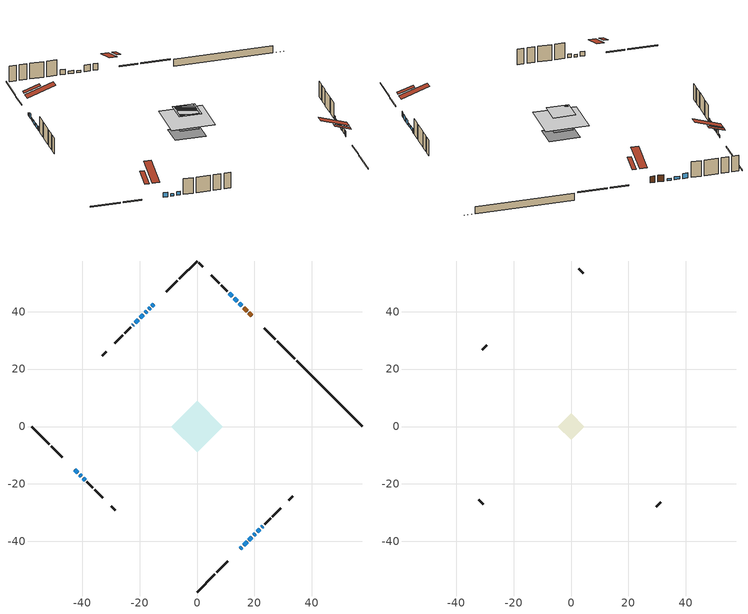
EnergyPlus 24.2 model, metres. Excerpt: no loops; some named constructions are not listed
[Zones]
conditioned space
 floor outside (Floor1 construction): -3.93,0 0,3.93 3.93,0 0,-3.93 z1.23
 floor adiabatic (AdiabaticFloorConstruction): -8.93,0 0,8.93 8.93,0 0,-8.93 z3.67
 floor foundation (Slab1 construction): -5.71,0.76 -0.76,5.71 5.71,-0.76 0.76,-5.71 z-1
 wall outside (RimJoist1 construction): 0,-57.63 6.19,-51.44 / -57.63,0 -51.44,-6.19 / 0,57.63 -6.19,51.44 / 34.12,23.5 27.94,29.69 z1.23:1.53
 wall outside (RimJoist2 construction): 6.84,-50.78 10.66,-46.96 / -50.78,-6.84 -46.96,-10.66 / -6.84,50.78 -10.66,46.96 / 27.28,30.35 23.46,34.17 z1.23:1.53
 wall outside (AdiabaticWallConstruction 1): 19.01,38.62 18.1,39.53 / 17.44,40.19 16.2,41.43 z1.23:3.26
 wall outside (AdiabaticWallConstruction): 15.54,42.08 14.68,42.95 z1.23:1.84; -15.11,42.51 -15.71,41.92 / -40.9,-16.72 -40.29,-17.33 z1.23:1.92; -16.36,41.26 -16.88,40.74 / 15.11,-42.51 15.63,-41.99 / 12.25,45.37 11.21,46.42 z1.23:2.81; -17.54,40.09 -18.03,39.6 / 14.02,43.6 12.91,44.72 / -18.68,38.94 -19.8,37.83 / 19.71,-37.92 20.26,-37.36 z1.23:2.09; 16.29,-41.34 17.44,-40.19 z1.23:2.65; 18.1,-39.53 19.05,-38.58 / -42.51,-15.11 -41.56,-16.07 z1.23:2.58; -39.64,-17.99 -38.99,-18.64 z1.23:2.37; -20.45,37.18 -21.46,36.17 / 20.92,-36.71 21.92,-35.7 z1.23:2.25; -22.11,35.51 -22.39,35.24 / 22.58,-35.05 22.86,-34.77 z1.23:2.45
 wall outside (Wall1 construction): 23.51,-34.11 25.59,-32.03 / -38.33,-19.29 -36.25,-21.37 / -23.05,34.58 -25.13,32.5 / 10.55,47.07 8.47,49.15 z1.23:6.11
 wall outside (Wall2 construction): 26.25,-31.37 29.09,-28.54 / -35.59,-22.03 -32.76,-24.87 / -25.78,31.84 -28.62,29.01 / 7.81,49.81 4.98,52.65 z1.23:6.11
 wall outside (Wall5 construction): 31.98,-25.65 33.41,-24.22 / -29.87,-27.76 -28.44,-29.19 / -31.51,26.11 -32.94,24.68 / 2.09,55.54 0.66,56.97 z1.23:6.11
 wall foundation (FoundationWall1 construction): 34.78,22.85,-1 34.78,22.85,1.23 55.34,2.28,1.23 55.34,2.28,-0.93 57.63,0,-0.93 57.63,0,-1
 window (WindowConstruction): 15.54,42.09 14.68,42.95 z1.23:1.84
 window (WindowConstruction 4): -15.11,42.51 -15.71,41.92 z1.23:1.92
 window (WindowConstruction 5): -16.36,41.26 -16.88,40.74 z1.23:2.81
 window (WindowConstruction 6): -17.54,40.09 -18.03,39.6 z1.23:2.09
 window (WindowConstruction 7): 15.11,-42.51 15.63,-41.99 z1.23:2.81
 window (WindowConstruction 8): 16.29,-41.34 17.44,-40.19 z1.23:2.65
 window (WindowConstruction 9): 18.1,-39.53 19.05,-38.58 z1.23:2.58
 window (WindowConstruction 10): -42.51,-15.11 -41.56,-16.07 z1.23:2.58
 window (WindowConstruction 11): -40.9,-16.72 -40.29,-17.33 z1.23:1.92
 window (WindowConstruction 12): -39.64,-17.99 -38.99,-18.64 z1.23:2.37
 window (WindowConstruction 15): 14.02,43.6 12.91,44.72 z1.23:2.09
 window (WindowConstruction 16): -18.68,38.94 -19.79,37.83 z1.23:2.09
 window (WindowConstruction 17): 19.71,-37.92 20.26,-37.36 z1.23:2.09
 window (WindowConstruction 1): -20.45,37.17 -21.46,36.17 z1.23:2.25
 window (WindowConstruction 2): 20.92,-36.71 21.92,-35.7 z1.23:2.25
 window (WindowConstruction 13): -22.11,35.51 -22.39,35.24 z1.23:2.45
 window (WindowConstruction 14): 22.58,-35.05 22.86,-34.77 z1.23:2.45
 window (WindowConstruction 3): 12.25,45.37 11.21,46.42 z1.23:2.81
 door (Door): 19.01,38.62 18.1,39.53 z1.23:3.26
 door (Door 1): 17.44,40.19 16.2,41.43 z1.23:3.26
 ceiling adiabatic (AdiabaticFloorConstruction): 0,-8.93 8.93,0 0,8.93 -8.93,0 z3.67
 roof outside (Roof1 construction): 12.23,-45.39,6.11 8.77,-41.93,7.74 7.86,-42.84,7.74 11.32,-46.3,6.11; -45.39,-12.23,6.11 -41.93,-8.77,7.74 -42.84,-7.86,7.74 -46.3,-11.32,6.11; -12.23,45.39,6.11 -8.77,41.93,7.74 -7.86,42.84,7.74 -11.32,46.3,6.11; 21.89,35.74,6.11 18.42,32.27,7.74 19.34,31.36,7.74 22.8,34.83,6.11
attic - vented
 floor to conditioned space (Floor2 construction Reversed): -4.66,0 0,4.66 4.66,0 0,-4.66 z6.11
 floor to conditioned space (Floor3 construction Reversed): -3.93,0 0,3.93 3.93,0 0,-3.93 z6.11
 wall outside (Wall3 construction): 29.74,-27.88 31.32,-26.3 / -32.1,-25.52 -30.52,-27.1 / -29.28,28.35 -30.86,26.77 / 4.32,53.3 2.74,54.88 z1.23:6.11
 roof outside (Roof2 construction): 14.46,-43.17,6.11 8.52,-37.23,8.9 6.96,-38.8,8.9 12.89,-44.73,6.11; -43.17,-14.46,6.11 -37.23,-8.52,8.9 -38.8,-6.96,8.9 -44.73,-12.89,6.11; -14.46,43.17,6.11 -8.52,37.23,8.9 -6.96,38.8,8.9 -12.89,44.73,6.11; 19.67,37.96,6.11 13.73,32.02,8.9 15.3,30.46,8.9 21.23,36.4,6.11
[Material] Roughness=Rough; Thermal Absorptance=0.9
Name | Thickness {m} | Conductivity {W/m-K} | Density {kg/m3} | Specific Heat {J/kg-K} | Solar Absorptance | Visible Absorptance
ceiling loosefill ins | 0.0846667 | 0.0480833 | 16.02 | 1046.75 | 0.7 | 0.7
ceiling stud and cavity | 0.1397 | 0.387005 | 65.682 | 1177.47 | 0.7 | 0.7
ceiling stud and cavity 1 | 0.1397 | 0.0924676 | 65.682 | 1177.47 | 0.7 | 0.7
gypsum board | 0.0127 | 0.160291 | 801 | 837.4 | 0.6 | 0.6
[Construction]
Floor2 construction: ceiling loosefill ins, ceiling stud and cavity, gypsum board
Floor3 construction: ceiling loosefill ins, ceiling stud and cavity 1, gypsum board
[EnergyManagementSystem:Program]
component_loads_program: Set loads_htg_walls = 0; Set loads_htg_rim_joists = 0; Set loads_htg_foundation_walls = 0; Set loads_htg_floors = 0; Set loads_htg_slabs = 0; Set loads_htg_ceilings = 0; Set loads_htg_roofs = 0; Set loads_htg_windows_conduction = 0; Set loads_htg_windows_solar = 0; Set loads_htg_doors = 0; Set loads_htg_skylights_conduction = 0; Set loads_htg_skylights_solar = 0; Set loads_htg_internal_mass = 0; Set loads_htg_intgains = 0; Set loads_htg_lighting = 0; Set loads_htg_infil = 0; Set loads_htg_mechvent = 0; Set loads_htg_natvent = 0; Set loads_htg_whf = 0; Set loads_htg_ducts = 0; Set loads_clg_walls = 0; Set loads_clg_rim_joists = 0; Set loads_clg_foundation_walls = 0; Set loads_clg_floors = 0; Set loads_clg_slabs = 0; Set loads_clg_ceilings = 0; Set loads_clg_roofs = 0; Set loads_clg_windows_conduction = 0; Set loads_clg_windows_solar = 0; Set loads_clg_doors = 0; Set loads_clg_skylights_conduction = 0; Set loads_clg_skylights_solar = 0; Set loads_clg_internal_mass = 0; Set loads_clg_intgains = 0; Set loads_clg_lighting = 0; Set loads_clg_infil = 0; Set loads_clg_mechvent = 0; Set loads_clg_natvent = 0; Set loads_clg_whf = 0; Set loads_clg_ducts = 0; Set hr_walls = 0; Set hr_walls = hr_walls + s_conv_19 + s_ig_19 + s_sol_19 + s_lgt_19 + s_surf_19; Set hr_walls = hr_walls + s_conv_20 + s_ig_20 + s_sol_20 + s_lgt_20 + s_surf_20; Set hr_walls = hr_walls + s_conv_21 + s_ig_21 + s_sol_21 + s_lgt_21 + s_surf_21; Set hr_walls = hr_walls + s_conv_22 + s_ig_22 + s_sol_22 + s_lgt_22 + s_surf_22; Set hr_walls = hr_walls + s_conv_23 + s_ig_23 + s_sol_23 + s_lgt_23 + s_surf_23; Set hr_walls = hr_walls + s_conv_24 + s_ig_24 + s_sol_24 + s_lgt_24 + s_surf_24; Set hr_walls = hr_walls + s_conv_25 + s_ig_25 + s_sol_25 + s_lgt_25 + s_surf_25; Set hr_walls = hr_walls + s_conv_26 + s_ig_26 + s_sol_26 + s_lgt_26 + s_surf_26; Set hr_walls = hr_walls + s_conv_27 + s_ig_27 + s_sol_27 + s_lgt_27 + s_surf_27; Set hr_walls = hr_walls + s_conv_28 + s_ig_28 + s_sol_28 + s_lgt_28 + s_surf_28; Set hr_walls = hr_walls + s_conv_29 + s_ig_29 + s_sol_29 + s_lgt_29 + s_surf_29; Set hr_walls = hr_walls + s_conv_30 + s_ig_30 + s_sol_30 + s_lgt_30 + s_surf_30; Set hr_rim_joists = 0; Set hr_rim_joists = hr_rim_joists + s_conv_6 + s_ig_6 + s_sol_6 + s_lgt_6 + s_surf_6; Set hr_rim_joists = hr_rim_joists + s_conv_7 + s_ig_7 + s_sol_7 + s_lgt_7 + s_surf_7; Set hr_rim_joists = hr_rim_joists + s_conv_8 + s_ig_8 + s_sol_8 + s_lgt_8 + s_surf_8; Set hr_rim_joists = hr_rim_joists + s_conv_9 + s_ig_9 + s_sol_9 + s_lgt_9 + s_surf_9; Set hr_rim_joists = hr_rim_joists + s_conv_10 + s_ig_10 + s_sol_10 + s_lgt_10 + s_surf_10; Set hr_rim_joists = hr_rim_joists + s_conv_11 + s_ig_11 + s_sol_11 + s_lgt_11 + s_surf_11; Set hr_rim_joists = hr_rim_joists + s_conv_12 + s_ig_12 + s_sol_12 + s_lgt_12 + s_surf_12; Set hr_rim_joists = hr_rim_joists + s_conv_13 + s_ig_13 + s_sol_13 + s_lgt_13 + s_surf_13; Set hr_foundation_walls = 0; Set hr_foundation_walls = hr_foundation_walls + s_conv_3 + s_ig_3 + s_sol_3 + s_lgt_3 + s_surf_3; Set hr_floors = 0; Set hr_floors = hr_floors + s_conv + s_ig + s_sol + s_lgt + s_surf; Set hr_slabs = 0; Set hr_slabs = hr_slabs + s_conv_18 + s_ig_18 + s_sol_18 + s_lgt_18 + s_surf_18; Set hr_ceilings = 0; Set hr_ceilings = hr_ceilings + s_conv_1 + s_ig_1 + s_sol_1 + s_lgt_1 + s_surf_1; Set hr_ceilings = hr_ceilings + s_conv_2 + s_ig_2 + s_sol_2 + s_lgt_2 + s_surf_2; Set hr_roofs = 0; Set hr_roofs = hr_roofs + s_conv_14 + s_ig_14 + s_sol_14 + s_lgt_14 + s_surf_14; Set hr_roofs = hr_roofs + s_conv_15 + s_ig_15 + s_sol_15 + s_lgt_15 + s_surf_15; Set hr_roofs = hr_roofs + s_conv_16 + s_ig_16 + s_sol_16 + s_lgt_16 + s_surf_16; Set hr_roofs = hr_roofs + s_conv_17 + s_ig_17 + s_sol_17 + s_lgt_17 + s_surf_17; Set hr_windows_conduction = 0; Set hr_windows_conduction = hr_windows_conduction + ss_conv_2; Set hr_windows_conduction = hr_windows_conduction + ss_ig_2; Set hr_windows_conduction = hr_windows_conduction + ss_surf_2; Set hr_windows_conduction = hr_windows_conduction + ss_conv_3; Set hr_windows_conduction = hr_windows_conduction + ss_ig_3; Set hr_windows_conduction = hr_windows_conduction + ss_surf_3; Set hr_windows_conduction = hr_windows_conduction + ss_conv_4; Set hr_windows_conduction = hr_windows_conduction + ss_ig_4; Set hr_windows_conduction = hr_windows_conduction + ss_surf_4; Set hr_windows_conduction = hr_windows_conduction + ss_conv_5; Set hr_windows_conduction = hr_windows_conduction + ss_ig_5; Set hr_windows_conduction = hr_windows_conduction + ss_surf_5; Set hr_windows_conduction = hr_windows_conduction + ss_conv_6; Set hr_windows_conduction = hr_windows_conduction + ss_ig_6; Set hr_windows_conduction = hr_windows_conduction + ss_surf_6; Set hr_windows_conduction = hr_windows_conduction + ss_conv_7; Set hr_windows_conduction = hr_windows_conduction + ss_ig_7; Set hr_windows_conduction = hr_windows_conduction + ss_surf_7; Set hr_windows_conduction = hr_windows_conduction + ss_conv_8; Set hr_windows_conduction = hr_windows_conduction + ss_ig_8; Set hr_windows_conduction = hr_windows_conduction + ss_surf_8; Set hr_windows_conduction = hr_windows_conduction + ss_conv_9; Set hr_windows_conduction = hr_windows_conduction + ss_ig_9; Set hr_windows_conduction = hr_windows_conduction + ss_surf_9; Set hr_windows_conduction = hr_windows_conduction + ss_conv_10; Set hr_windows_conduction = hr_windows_conduction + ss_ig_10; Set hr_windows_conduction = hr_windows_conduction + ss_surf_10; Set hr_windows_conduction = hr_windows_conduction + ss_conv_11; Set hr_windows_conduction = hr_windows_conduction + ss_ig_11; Set hr_windows_conduction = hr_windows_conduction + ss_surf_11; Set hr_windows_conduction = hr_windows_conduction + ss_conv_12; Set hr_windows_conduction = hr_windows_conduction + ss_ig_12; Set hr_windows_conduction = hr_windows_conduction + ss_surf_12; Set hr_windows_conduction = hr_windows_conduction + ss_conv_13; Set hr_windows_conduction = hr_windows_conduction + ss_ig_13; Set hr_windows_conduction = hr_windows_conduction + ss_surf_13; Set hr_windows_conduction = hr_windows_conduction + ss_conv_14; Set hr_windows_conduction = hr_windows_conduction + ss_ig_14; Set hr_windows_conduction = hr_windows_conduction + ss_surf_14; Set hr_windows_conduction = hr_windows_conduction + ss_conv_15; Set hr_windows_conduction = hr_windows_conduction + ss_ig_15; Set hr_windows_conduction = hr_windows_conduction + ss_surf_15; Set hr_windows_conduction = hr_windows_conduction + ss_conv_16; Set hr_windows_conduction = hr_windows_conduction + ss_ig_16; Set hr_windows_conduction = hr_windows_conduction + ss_surf_16; Set hr_windows_conduction = hr_windows_conduction + ss_conv_17; Set hr_windows_conduction = hr_windows_conduction + ss_ig_17; Set hr_windows_conduction = hr_windows_conduction + ss_surf_17; Set hr_windows_conduction = hr_windows_conduction + ss_conv_18; Set hr_windows_conduction = hr_windows_conduction + ss_ig_18; Set hr_windows_conduction = hr_windows_conduction + ss_surf_18; Set hr_windows_conduction = hr_windows_conduction + ss_conv_19; Set hr_windows_conduction = hr_windows_conduction + ss_ig_19; Set hr_windows_conduction = hr_windows_conduction + ss_surf_19; Set hr_windows_solar = 0; Set hr_windows_solar = hr_windows_solar - ss_trans_in * ZoneTimestep * 3600 + ss_back_out * ZoneTimestep * 3600 + ss_trans_out * ZoneTimestep * 3600; Set hr_windows_solar = hr_windows_solar - ss_trans_in_1 * ZoneTimestep * 3600 + ss_back_out_1 * ZoneTimestep * 3600 + ss_trans_out_1 * ZoneTimestep * 3600; Set hr_windows_solar = hr_windows_solar - ss_trans_in_2 * ZoneTimestep * 3600 + ss_back_out_2 * ZoneTimestep * 3600 + ss_trans_out_2 * ZoneTimestep * 3600; Set hr_windows_solar = hr_windows_solar - ss_trans_in_3 * ZoneTimestep * 3600 + ss_back_out_3 * ZoneTimestep * 3600 + ss_trans_out_3 * ZoneTimestep * 3600; Set hr_windows_solar = hr_windows_solar - ss_trans_in_4 * ZoneTimestep * 3600 + ss_back_out_4 * ZoneTimestep * 3600 + ss_trans_out_4 * ZoneTimestep * 3600; Set hr_windows_solar = hr_windows_solar - ss_trans_in_5 * ZoneTimestep * 3600 + ss_back_out_5 * ZoneTimestep * 3600 + ss_trans_out_5 * ZoneTimestep * 3600; Set hr_windows_solar = hr_windows_solar - ss_trans_in_6 * ZoneTimestep * 3600 + ss_back_out_6 * ZoneTimestep * 3600 + ss_trans_out_6 * ZoneTimestep * 3600; Set hr_windows_solar = hr_windows_solar - ss_trans_in_7 * ZoneTimestep * 3600 + ss_back_out_7 * ZoneTimestep * 3600 + ss_trans_out_7 * ZoneTimestep * 3600; Set hr_windows_solar = hr_windows_solar - ss_trans_in_8 * ZoneTimestep * 3600 + ss_back_out_8 * ZoneTimestep * 3600 + ss_trans_out_8 * ZoneTimestep * 3600; Set hr_windows_solar = hr_windows_solar - ss_trans_in_9 * ZoneTimestep * 3600 + ss_back_out_9 * ZoneTimestep * 3600 + ss_trans_out_9 * ZoneTimestep * 3600; Set hr_windows_solar = hr_windows_solar - ss_trans_in_10 * ZoneTimestep * 3600 + ss_back_out_10 * ZoneTimestep * 3600 + ss_trans_out_10 * ZoneTimestep * 3600; Set hr_windows_solar = hr_windows_solar - ss_trans_in_11 * ZoneTimestep * 3600 + ss_back_out_11 * ZoneTimestep * 3600 + ss_trans_out_11 * ZoneTimestep * 3600; Set hr_windows_solar = hr_windows_solar - ss_trans_in_12 * ZoneTimestep * 3600 + ss_back_out_12 * ZoneTimestep * 3600 + ss_trans_out_12 * ZoneTimestep * 3600; Set hr_windows_solar = hr_windows_solar - ss_trans_in_13 * ZoneTimestep * 3600 + ss_back_out_13 * ZoneTimestep * 3600 + ss_trans_out_13 * ZoneTimestep * 3600; Set hr_windows_solar = hr_windows_solar - ss_trans_in_14 * ZoneTimestep * 3600 + ss_back_out_14 * ZoneTimestep * 3600 + ss_trans_out_14 * ZoneTimestep * 3600; Set hr_windows_solar = hr_windows_solar - ss_trans_in_15 * ZoneTimestep * 3600 + ss_back_out_15 * ZoneTimestep * 3600 + ss_trans_out_15 * ZoneTimestep * 3600; Set hr_windows_solar = hr_windows_solar - ss_trans_in_16 * ZoneTimestep * 3600 + ss_back_out_16 * ZoneTimestep * 3600 + ss_trans_out_16 * ZoneTimestep * 3600; Set hr_windows_solar = hr_windows_solar - ss_trans_in_17 * ZoneTimestep * 3600 + ss_back_out_17 * ZoneTimestep * 3600 + ss_trans_out_17 * ZoneTimestep * 3600; Set hr_doors = 0; Set hr_doors = hr_doors + ss_sol; Set hr_doors = hr_doors + ss_lgt; Set hr_doors = hr_doors + ss_conv; Set hr_doors = hr_doors + ss_ig; Set hr_doors = hr_doors + ss_surf; Set hr_doors = hr_doors + ss_sol_1; Set hr_doors = hr_doors + ss_lgt_1; Set hr_doors = hr_doors + ss_conv_1; Set hr_doors = hr_doors + ss_ig_1; Set hr_doors = hr_doors + ss_surf_1; Set hr_skylights_conduction = 0; Set hr_skylights_solar = 0; Set hr_internal_mass = 0; Set hr_internal_mass = hr_internal_mass + s_conv_4 + s_ig_4 + s_sol_4 + s_lgt_4 + s_surf_4; Set hr_internal_mass = hr_internal_mass + s_conv_5 + s_ig_5 + s_sol_5 + s_lgt_5 + s_surf_5; Set hr_internal_mass = hr_internal_mass + im_conv + im_ig + im_sol + im_lgt + im_surf; Set hr_internal_mass = hr_internal_mass + im_conv_1 + im_ig_1 + im_sol_1 + im_lgt_1 + im_surf_1; Set hr_intgains = 0; Set hr_intgains = hr_intgains - ig_ee_conv - ig_ee_rad - ig_ee_conv_1 - ig_ee_rad_1 - ig_ee_conv_2 - ig_ee_rad_2 - ig_ee_conv_3 - ig_ee_rad_3 - ig_ee_conv_4 - ig_ee_rad_4 - ig_ee_conv_5 - ig_ee_rad_5 - ig_ee_conv_6 - ig_ee_rad_6 - ig_oe_conv - ig_oe_rad - ig_oe_conv_1 - ig_oe_rad_1 - ig_oe_conv_2 - ig_oe_rad_2 - ig_oe_conv_3 - ig_oe_rad_3 - ig_oe_conv_4 - ig_oe_rad_4 - ig_ppl_conv - ig_ppl_rad; Set hr_lighting = 0; Set hr_lighting = hr_lighting - ig_lgt_conv - ig_lgt_rad - ig_lgt_vis; Set hr_infil = 0; Set hr_infil = hr_infil - airflow_gain + airflow_loss; Set hr_natvent = 0; Set hr_natvent = hr_natvent - airflow_gain_1 + airflow_loss_1; Set hr_whf = 0; Set hr_whf = hr_whf - airflow_gain_2 + airflow_loss_2; Set hr_mechvent = 0; Set hr_mechvent = hr_mechvent - mv_conv - mv_rad - mv_conv_1 - mv_rad_1 - mv_conv_2 - mv_rad_2 - mv_conv_3 - mv_rad_3 - mv_conv_4 - mv_rad_4; Set hr_ducts = 0; Set hr_intgains = hr_intgains + dhw_loss * (1.0*(1-dhw_rtf) + 1.0*dhw_rtf); Set htg_mode = 0; Set clg_mode = 0; If (htg_load_cond > 0); Set htg_mode = 1.0; ElseIf (clg_load_cond > 0); Set clg_mode = 0.0; Else; Set htg_season = 0; Set clg_season = 0; If ((DayOfYear >= 1) && (DayOfYear <= 365)); Set clg_season = 1; EndIf; If ((DayOfYear >= 1) && (DayOfYear <= 365)); Set htg_season = 1; EndIf; If ((airflow_gain_1 <> 0) || (airflow_loss_1 <> 0)) && (clg_season == 1); Set clg_mode = 0.0; ElseIf ((airflow_gain_2 <> 0) || (airflow_loss_2 <> 0)) && (clg_season == 1); Set clg_mode = 0.0; Else; Set Tmid_setpoint = (htg_sp_s_1 + clg_sp_s_1) / 2; If (tin_s_1 > Tmid_setpoint) && (clg_season == 1); Set clg_mode = 0.0; ElseIf (tin_s_1 < Tmid_setpoint) && (htg_season == 1); Set htg_mode = 1.0; EndIf; EndIf; EndIf; Set loads_htg_walls = loads_htg_walls + (hr_walls * htg_mode * 1); Set loads_htg_rim_joists = loads_htg_rim_joists + (hr_rim_joists * htg_mode * 1); Set loads_htg_foundation_walls = loads_htg_foundation_walls + (hr_foundation_walls * htg_mode * 1); Set loads_htg_floors = loads_htg_floors + (hr_floors * htg_mode * 1); Set loads_htg_slabs = loads_htg_slabs + (hr_slabs * htg_mode * 1); Set loads_htg_ceilings = loads_htg_ceilings + (hr_ceilings * htg_mode * 1); Set loads_htg_roofs = loads_htg_roofs + (hr_roofs * htg_mode * 1); Set loads_htg_windows_conduction = loads_htg_windows_conduction + (hr_windows_conduction * htg_mode * 1); Set loads_htg_windows_solar = loads_htg_windows_solar + (hr_windows_solar * htg_mode * 1); Set loads_htg_doors = loads_htg_doors + (hr_doors * htg_mode * 1); Set loads_htg_skylights_conduction = loads_htg_skylights_conduction + (hr_skylights_conduction * htg_mode * 1); Set loads_htg_skylights_solar = loads_htg_skylights_solar + (hr_skylights_solar * htg_mode * 1); Set loads_htg_internal_mass = loads_htg_internal_mass + (hr_internal_mass * htg_mode * 1); Set loads_htg_intgains = loads_htg_intgains + (hr_intgains * htg_mode * 1); Set loads_htg_lighting = loads_htg_lighting + (hr_lighting * htg_mode * 1); Set loads_htg_infil = loads_htg_infil + (hr_infil * htg_mode * 1); Set loads_htg_mechvent = loads_htg_mechvent + (hr_mechvent * htg_mode * 1); Set loads_htg_natvent = loads_htg_natvent + (hr_natvent * htg_mode * 1); Set loads_htg_whf = loads_htg_whf + (hr_whf * htg_mode * 1); Set loads_htg_ducts = loads_htg_ducts + (hr_ducts * htg_mode * 1); Set loads_clg_walls = loads_clg_walls + (-hr_walls * clg_mode * 1); Set loads_clg_rim_joists = loads_clg_rim_joists + (-hr_rim_joists * clg_mode * 1); Set loads_clg_foundation_walls = loads_clg_foundation_walls + (-hr_foundation_walls * clg_mode * 1); Set loads_clg_floors = loads_clg_floors + (-hr_floors * clg_mode * 1); Set loads_clg_slabs = loads_clg_slabs + (-hr_slabs * clg_mode * 1); Set loads_clg_ceilings = loads_clg_ceilings + (-hr_ceilings * clg_mode * 1); Set loads_clg_roofs = loads_clg_roofs + (-hr_roofs * clg_mode * 1); Set loads_clg_windows_conduction = loads_clg_windows_conduction + (-hr_windows_conduction * clg_mode * 1); Set loads_clg_windows_solar = loads_clg_windows_solar + (-hr_windows_solar * clg_mode * 1); Set loads_clg_doors = loads_clg_doors + (-hr_doors * clg_mode * 1); Set loads_clg_skylights_conduction = loads_clg_skylights_conduction + (-hr_skylights_conduction * clg_mode * 1); Set loads_clg_skylights_solar = loads_clg_skylights_solar + (-hr_skylights_solar * clg_mode * 1); Set loads_clg_internal_mass = loads_clg_internal_mass + (-hr_internal_mass * clg_mode * 1); Set loads_clg_intgains = loads_clg_intgains + (-hr_intgains * clg_mode * 1); Set loads_clg_lighting = loads_clg_lighting + (-hr_lighting * clg_mode * 1); Set loads_clg_infil = loads_clg_infil + (-hr_infil * clg_mode * 1); Set loads_clg_mechvent = loads_clg_mechvent + (-hr_mechvent * clg_mode * 1); Set loads_clg_natvent = loads_clg_natvent + (-hr_natvent * clg_mode * 1); Set loads_clg_whf = loads_clg_whf + (-hr_whf * clg_mode * 1); Set loads_clg_ducts = loads_clg_ducts + (-hr_ducts * clg_mode * 1)
[Schedule:Day:Interval]
interior lighting schedule day: No, 01:00, 0.108182, 04:00, 0.0901515, 05:00, 0.0991667, 06:00, 0.162273, 07:00, 0.270455, 08:00, 0.342576, 10:00, 0.369621, 11:00, 0.351591, 12:00, 0.333561, 13:00, 0.324545, 14:00, 0.31553, 15:00, 0.333561, 16:00, 0.369621, 17:00, 0.450758, 18:00, 0.585985, 19:00, 0.775303, 20:00, 0.955606, 21:00, 0.991667, 22:00, 0.712197, 23:00, 0.360606, 24:00, 0.162273
interior lighting schedule day 1: No, 01:00, 0.100909, 04:00, 0.0840909, 05:00, 0.0925, 06:00, 0.151364, 07:00, 0.252273, 08:00, 0.319545, 10:00, 0.344773, 11:00, 0.327955, 12:00, 0.311136, 13:00, 0.302727, 14:00, 0.294318, 15:00, 0.311136, 16:00, 0.344773, 17:00, 0.420455, 18:00, 0.546591, 19:00, 0.723182, 20:00, 0.891364, 21:00, 0.925, 22:00, 0.664318, 23:00, 0.336364, 24:00, 0.151364
interior lighting schedule day 2: No, 01:00, 0.0927273, 04:00, 0.0772727, 05:00, 0.085, 06:00, 0.139091, 07:00, 0.231818, 08:00, 0.293636, 10:00, 0.316818, 11:00, 0.301364, 12:00, 0.285909, 13:00, 0.278182, 14:00, 0.270455, 15:00, 0.285909, 16:00, 0.316818, 17:00, 0.386364, 18:00, 0.502273, 19:00, 0.664545, 20:00, 0.819091, 21:00, 0.85, 22:00, 0.610455, 23:00, 0.309091, 24:00, 0.139091
interior lighting schedule day 3: No, 01:00, 0.0845455, 04:00, 0.0704545, 05:00, 0.0775, 06:00, 0.126818, 07:00, 0.211364, 08:00, 0.267727, 10:00, 0.288864, 11:00, 0.274773, 12:00, 0.260682, 13:00, 0.253636, 14:00, 0.246591, 15:00, 0.260682, 16:00, 0.288864, 17:00, 0.352273, 18:00, 0.457955, 19:00, 0.605909, 20:00, 0.746818, 21:00, 0.775, 22:00, 0.556591, 23:00, 0.281818, 24:00, 0.126818
interior lighting schedule day 4: No, 01:00, 0.0763636, 04:00, 0.0636364, 05:00, 0.07, 06:00, 0.114545, 07:00, 0.190909, 08:00, 0.241818, 10:00, 0.260909, 11:00, 0.248182, 12:00, 0.235455, 13:00, 0.229091, 14:00, 0.222727, 15:00, 0.235455, 16:00, 0.260909, 17:00, 0.318182, 18:00, 0.413636, 19:00, 0.547273, 20:00, 0.674545, 21:00, 0.7, 22:00, 0.502727, 23:00, 0.254545, 24:00, 0.114545
interior lighting schedule day 5: No, 01:00, 0.0727273, 04:00, 0.0606061, 05:00, 0.0666667, 06:00, 0.109091, 07:00, 0.181818, 08:00, 0.230303, 10:00, 0.248485, 11:00, 0.236364, 12:00, 0.224242, 13:00, 0.218182, 14:00, 0.212121, 15:00, 0.224242, 16:00, 0.248485, 17:00, 0.30303, 18:00, 0.393939, 19:00, 0.521212, 20:00, 0.642424, 21:00, 0.666667, 22:00, 0.478788, 23:00, 0.242424, 24:00, 0.109091
interior lighting schedule day 6: No, 01:00, 0.0745455, 04:00, 0.0621212, 05:00, 0.0683333, 06:00, 0.111818, 07:00, 0.186364, 08:00, 0.236061, 10:00, 0.254697, 11:00, 0.242273, 12:00, 0.229848, 13:00, 0.223636, 14:00, 0.217424, 15:00, 0.229848, 16:00, 0.254697, 17:00, 0.310606, 18:00, 0.403788, 19:00, 0.534242, 20:00, 0.658485, 21:00, 0.683333, 22:00, 0.490758, 23:00, 0.248485, 24:00, 0.111818
interior lighting schedule day 7: No, 01:00, 0.08, 04:00, 0.0666667, 05:00, 0.0733333, 06:00, 0.12, 07:00, 0.2, 08:00, 0.253333, 10:00, 0.273333, 11:00, 0.26, 12:00, 0.246667, 13:00, 0.24, 14:00, 0.233333, 15:00, 0.246667, 16:00, 0.273333, 17:00, 0.333333, 18:00, 0.433333, 19:00, 0.573333, 20:00, 0.706667, 21:00, 0.733333, 22:00, 0.526667, 23:00, 0.266667, 24:00, 0.12
interior lighting schedule day 8: No, 01:00, 0.0890909, 04:00, 0.0742424, 05:00, 0.0816667, 06:00, 0.133636, 07:00, 0.222727, 08:00, 0.282121, 10:00, 0.304394, 11:00, 0.289545, 12:00, 0.274697, 13:00, 0.267273, 14:00, 0.259848, 15:00, 0.274697, 16:00, 0.304394, 17:00, 0.371212, 18:00, 0.482576, 19:00, 0.638485, 20:00, 0.78697, 21:00, 0.816667, 22:00, 0.586515, 23:00, 0.29697, 24:00, 0.133636
interior lighting schedule day 9: No, 01:00, 0.0972727, 04:00, 0.0810606, 05:00, 0.0891667, 06:00, 0.145909, 07:00, 0.243182, 08:00, 0.30803, 10:00, 0.332348, 11:00, 0.316136, 12:00, 0.299924, 13:00, 0.291818, 14:00, 0.283712, 15:00, 0.299924, 16:00, 0.332348, 17:00, 0.405303, 18:00, 0.526894, 19:00, 0.697121, 20:00, 0.859242, 21:00, 0.891667, 22:00, 0.640379, 23:00, 0.324242, 24:00, 0.145909
interior lighting schedule day 10: No, 01:00, 0.105455, 04:00, 0.0878788, 05:00, 0.0966667, 06:00, 0.158182, 07:00, 0.263636, 08:00, 0.333939, 10:00, 0.360303, 11:00, 0.342727, 12:00, 0.325152, 13:00, 0.316364, 14:00, 0.307576, 15:00, 0.325152, 16:00, 0.360303, 17:00, 0.439394, 18:00, 0.571212, 19:00, 0.755758, 20:00, 0.931515, 21:00, 0.966667, 22:00, 0.694242, 23:00, 0.351515, 24:00, 0.158182
interior lighting schedule day 11: No, 01:00, 0.109091, 04:00, 0.0909091, 05:00, 0.1, 06:00, 0.163636, 07:00, 0.272727, 08:00, 0.345455, 10:00, 0.372727, 11:00, 0.354545, 12:00, 0.336364, 13:00, 0.327273, 14:00, 0.318182, 15:00, 0.336364, 16:00, 0.372727, 17:00, 0.454545, 18:00, 0.590909, 19:00, 0.781818, 20:00, 0.963636, 21:00, 1, 22:00, 0.718182, 23:00, 0.363636, 24:00, 0.163636
interior lighting schedule default day; occupants schedule default day; clothes dryer schedule default day; cooking range schedule default day; mech vent range fan 0 schedule default day; misc plug loads schedule default day; general water use schedule default day; clothes dryer exhaust 0 schedule default day; cooling season schedule day; cooling season schedule day 2; cooling season schedule default day; exterior lighting schedule default day; natural vent schedule default day: No, 24:00, 0
occupants schedule day: No, 05:00, 0.426829, 06:00, 0.719512, 07:00, 1, 08:00, 0.670732, 09:00, 0.329268, 14:00, 0.170732, 15:00, 0.231707, 16:00, 0.329268, 17:00, 0.5, 18:00, 0.670732, 19:00, 0.829268, 21:00, 1, 22:00, 0.853659, 23:00, 0.646341, 24:00, 0.426829
clothes dryer schedule day; clothes dryer exhaust 0 schedule day: No, 01:00, 0.123457, 02:00, 0.0740741, 03:00, 0.0493827, 04:00, 0.0246914, 05:00, 0.0493827, 06:00, 0.0740741, 07:00, 0.197531, 08:00, 0.395062, 09:00, 0.592593, 10:00, 0.839506, 11:00, 0.962963, 12:00, 1, 13:00, 0.91358, 14:00, 0.82716, 15:00, 0.716049, 16:00, 0.753086, 17:00, 0.679012, 18:00, 0.666667, 20:00, 0.62963, 21:00, 0.641975, 22:00, 0.666667, 23:00, 0.54321, 24:00, 0.296296
cooking range schedule day: No, 05:00, 0.0597015, 06:00, 0.11194, 07:00, 0.171642, 08:00, 0.291045, 11:00, 0.343284, 12:00, 0.402985, 13:00, 0.462687, 14:00, 0.343284, 15:00, 0.291045, 16:00, 0.402985, 17:00, 0.567164, 18:00, 1, 19:00, 0.850746, 20:00, 0.432836, 21:00, 0.291045, 22:00, 0.231343, 23:00, 0.171642, 24:00, 0.11194
mech vent range fan 0 schedule day: No, 18:00, 0, 19:00, 1, 20:00, 0.2, 24:00, 0
misc plug loads schedule day: No, 06:00, 0.705882, 07:00, 0.745098, 08:00, 0.803922, 15:00, 0.823529, 16:00, 0.862745, 17:00, 0.921569, 18:00, 0.980392, 19:00, 1, 20:00, 0.980392, 21:00, 0.941176, 22:00, 0.862745, 23:00, 0.784314, 24:00, 0.72549
general water use schedule day: No, 01:00, 0.315068, 03:00, 0.287671, 04:00, 0.342466, 05:00, 0.369863, 06:00, 0.520548, 07:00, 0.60274, 08:00, 0.534247, 10:00, 0.506849, 11:00, 0.465753, 14:00, 0.479452, 15:00, 0.534247, 16:00, 0.589041, 17:00, 0.69863, 18:00, 0.876712, 19:00, 0.890411, 20:00, 0.986301, 21:00, 1, 22:00, 0.863014, 23:00, 0.616438, 24:00, 0.465753
cooling season schedule day 1: No, 24:00, 1
exterior lighting schedule day: No, 01:00, 0.566667, 03:00, 0.524167, 05:00, 0.495833, 06:00, 0.5525, 07:00, 0.623333, 08:00, 0.580833, 09:00, 0.439167, 10:00, 0.354167, 12:00, 0.34, 13:00, 0.354167, 14:00, 0.396667, 15:00, 0.425, 16:00, 0.495833, 17:00, 0.623333, 18:00, 0.793333, 19:00, 0.906667, 20:00, 0.963333, 21:00, 0.991667, 22:00, 0.920833, 23:00, 0.793333, 24:00, 0.665833
exterior lighting schedule day 1: No, 01:00, 0.528571, 03:00, 0.488929, 05:00, 0.4625, 06:00, 0.515357, 07:00, 0.581429, 08:00, 0.541786, 09:00, 0.409643, 10:00, 0.330357, 12:00, 0.317143, 13:00, 0.330357, 14:00, 0.37, 15:00, 0.396429, 16:00, 0.4625, 17:00, 0.581429, 18:00, 0.74, 19:00, 0.845714, 20:00, 0.898571, 21:00, 0.925, 22:00, 0.858929, 23:00, 0.74, 24:00, 0.621071
exterior lighting schedule day 10: No, 01:00, 0.552381, 03:00, 0.510952, 05:00, 0.483333, 06:00, 0.538571, 07:00, 0.607619, 08:00, 0.56619, 09:00, 0.428095, 10:00, 0.345238, 12:00, 0.331429, 13:00, 0.345238, 14:00, 0.386667, 15:00, 0.414286, 16:00, 0.483333, 17:00, 0.607619, 18:00, 0.773333, 19:00, 0.88381, 20:00, 0.939048, 21:00, 0.966667, 22:00, 0.897619, 23:00, 0.773333, 24:00, 0.649048
exterior lighting schedule day 11: No, 01:00, 0.571429, 03:00, 0.528571, 05:00, 0.5, 06:00, 0.557143, 07:00, 0.628571, 08:00, 0.585714, 09:00, 0.442857, 10:00, 0.357143, 12:00, 0.342857, 13:00, 0.357143, 14:00, 0.4, 15:00, 0.428571, 16:00, 0.5, 17:00, 0.628571, 18:00, 0.8, 19:00, 0.914286, 20:00, 0.971429, 21:00, 1, 22:00, 0.928571, 23:00, 0.8, 24:00, 0.671429
exterior lighting schedule day 2: No, 01:00, 0.485714, 03:00, 0.449286, 05:00, 0.425, 06:00, 0.473571, 07:00, 0.534286, 08:00, 0.497857, 09:00, 0.376429, 10:00, 0.303571, 12:00, 0.291429, 13:00, 0.303571, 14:00, 0.34, 15:00, 0.364286, 16:00, 0.425, 17:00, 0.534286, 18:00, 0.68, 19:00, 0.777143, 20:00, 0.825714, 21:00, 0.85, 22:00, 0.789286, 23:00, 0.68, 24:00, 0.570714
exterior lighting schedule day 3: No, 01:00, 0.442857, 03:00, 0.409643, 05:00, 0.3875, 06:00, 0.431786, 07:00, 0.487143, 08:00, 0.453929, 09:00, 0.343214, 10:00, 0.276786, 12:00, 0.265714, 13:00, 0.276786, 14:00, 0.31, 15:00, 0.332143, 16:00, 0.3875, 17:00, 0.487143, 18:00, 0.62, 19:00, 0.708571, 20:00, 0.752857, 21:00, 0.775, 22:00, 0.719643, 23:00, 0.62, 24:00, 0.520357
exterior lighting schedule day 4: No, 01:00, 0.4, 03:00, 0.37, 05:00, 0.35, 06:00, 0.39, 07:00, 0.44, 08:00, 0.41, 09:00, 0.31, 10:00, 0.25, 12:00, 0.24, 13:00, 0.25, 14:00, 0.28, 15:00, 0.3, 16:00, 0.35, 17:00, 0.44, 18:00, 0.56, 19:00, 0.64, 20:00, 0.68, 21:00, 0.7, 22:00, 0.65, 23:00, 0.56, 24:00, 0.47
exterior lighting schedule day 5: No, 01:00, 0.380952, 03:00, 0.352381, 05:00, 0.333333, 06:00, 0.371429, 07:00, 0.419048, 08:00, 0.390476, 09:00, 0.295238, 10:00, 0.238095, 12:00, 0.228571, 13:00, 0.238095, 14:00, 0.266667, 15:00, 0.285714, 16:00, 0.333333, 17:00, 0.419048, 18:00, 0.533333, 19:00, 0.609524, 20:00, 0.647619, 21:00, 0.666667, 22:00, 0.619048, 23:00, 0.533333, 24:00, 0.447619
exterior lighting schedule day 6: No, 01:00, 0.390476, 03:00, 0.36119, 05:00, 0.341667, 06:00, 0.380714, 07:00, 0.429524, 08:00, 0.400238, 09:00, 0.302619, 10:00, 0.244048, 12:00, 0.234286, 13:00, 0.244048, 14:00, 0.273333, 15:00, 0.292857, 16:00, 0.341667, 17:00, 0.429524, 18:00, 0.546667, 19:00, 0.624762, 20:00, 0.66381, 21:00, 0.683333, 22:00, 0.634524, 23:00, 0.546667, 24:00, 0.45881
exterior lighting schedule day 7: No, 01:00, 0.419048, 03:00, 0.387619, 05:00, 0.366667, 06:00, 0.408571, 07:00, 0.460952, 08:00, 0.429524, 09:00, 0.324762, 10:00, 0.261905, 12:00, 0.251429, 13:00, 0.261905, 14:00, 0.293333, 15:00, 0.314286, 16:00, 0.366667, 17:00, 0.460952, 18:00, 0.586667, 19:00, 0.670476, 20:00, 0.712381, 21:00, 0.733333, 22:00, 0.680952, 23:00, 0.586667, 24:00, 0.492381
exterior lighting schedule day 8: No, 01:00, 0.466667, 03:00, 0.431667, 05:00, 0.408333, 06:00, 0.455, 07:00, 0.513333, 08:00, 0.478333, 09:00, 0.361667, 10:00, 0.291667, 12:00, 0.28, 13:00, 0.291667, 14:00, 0.326667, 15:00, 0.35, 16:00, 0.408333, 17:00, 0.513333, 18:00, 0.653333, 19:00, 0.746667, 20:00, 0.793333, 21:00, 0.816667, 22:00, 0.758333, 23:00, 0.653333, 24:00, 0.548333
exterior lighting schedule day 9: No, 01:00, 0.509524, 03:00, 0.47131, 05:00, 0.445833, 06:00, 0.496786, 07:00, 0.560476, 08:00, 0.522262, 09:00, 0.394881, 10:00, 0.318452, 12:00, 0.305714, 13:00, 0.318452, 14:00, 0.356667, 15:00, 0.382143, 16:00, 0.445833, 17:00, 0.560476, 18:00, 0.713333, 19:00, 0.815238, 20:00, 0.86619, 21:00, 0.891667, 22:00, 0.827976, 23:00, 0.713333, 24:00, 0.59869
[Schedule:Week:Daily]
cooling season schedule Week Rule - Jan1-May26: cooling season schedule day, cooling season schedule day, cooling season schedule day, cooling season schedule day, cooling season schedule day, cooling season schedule day, cooling season schedule day, cooling season schedule default day, cooling season schedule default day, cooling season schedule default day, cooling season schedule default day, cooling season schedule default day
cooling season schedule Week Rule - May27-Jun2: cooling season schedule day, cooling season schedule day, cooling season schedule day, cooling season schedule day, cooling season schedule day, cooling season schedule day 1, cooling season schedule day 1, cooling season schedule default day, cooling season schedule default day, cooling season schedule default day, cooling season schedule default day, cooling season schedule default day
cooling season schedule Week Rule - Jun3-Aug25: cooling season schedule day 1, cooling season schedule day 1, cooling season schedule day 1, cooling season schedule day 1, cooling season schedule day 1, cooling season schedule day 1, cooling season schedule day 1, cooling season schedule default day, cooling season schedule default day, cooling season schedule default day, cooling season schedule default day, cooling season schedule default day
cooling season schedule Week Rule - Aug26-Sep1: cooling season schedule day 1, cooling season schedule day 1, cooling season schedule day 1, cooling season schedule day 1, cooling season schedule day 1, cooling season schedule day 1, cooling season schedule day 2, cooling season schedule default day, cooling season schedule default day, cooling season schedule default day, cooling season schedule default day, cooling season schedule default day
cooling season schedule Week Rule - Sep2-Dec31: cooling season schedule day 2, cooling season schedule day 2, cooling season schedule day 2, cooling season schedule day 2, cooling season schedule day 2, cooling season schedule day 2, cooling season schedule day 2, cooling season schedule default day, cooling season schedule default day, cooling season schedule default day, cooling season schedule default day, cooling season schedule default day
exterior lighting schedule Week Rule - Aug26-Sep1: exterior lighting schedule day 7, exterior lighting schedule day 7, exterior lighting schedule day 7, exterior lighting schedule day 7, exterior lighting schedule day 7, exterior lighting schedule day 7, exterior lighting schedule day 8, exterior lighting schedule default day, exterior lighting schedule default day, exterior lighting schedule default day, exterior lighting schedule default day, exterior lighting schedule default day
exterior lighting schedule Week Rule - Sep2-Sep29: exterior lighting schedule day 8, exterior lighting schedule day 8, exterior lighting schedule day 8, exterior lighting schedule day 8, exterior lighting schedule day 8, exterior lighting schedule day 8, exterior lighting schedule day 8, exterior lighting schedule default day, exterior lighting schedule default day, exterior lighting schedule default day, exterior lighting schedule default day, exterior lighting schedule default day
exterior lighting schedule Week Rule - Sep30-Oct6: exterior lighting schedule day 8, exterior lighting schedule day 9, exterior lighting schedule day 9, exterior lighting schedule day 9, exterior lighting schedule day 9, exterior lighting schedule day 9, exterior lighting schedule day 9, exterior lighting schedule default day, exterior lighting schedule default day, exterior lighting schedule default day, exterior lighting schedule default day, exterior lighting schedule default day
exterior lighting schedule Week Rule - Oct7-Oct27: exterior lighting schedule day 9, exterior lighting schedule day 9, exterior lighting schedule day 9, exterior lighting schedule day 9, exterior lighting schedule day 9, exterior lighting schedule day 9, exterior lighting schedule day 9, exterior lighting schedule default day, exterior lighting schedule default day, exterior lighting schedule default day, exterior lighting schedule default day, exterior lighting schedule default day
exterior lighting schedule Week Rule - Oct28-Nov3: exterior lighting schedule day 9, exterior lighting schedule day 9, exterior lighting schedule day 9, exterior lighting schedule day 9, exterior lighting schedule day 10, exterior lighting schedule day 10, exterior lighting schedule day 10, exterior lighting schedule default day, exterior lighting schedule default day, exterior lighting schedule default day, exterior lighting schedule default day, exterior lighting schedule default day
exterior lighting schedule Week Rule - Nov4-Nov24: exterior lighting schedule day 10, exterior lighting schedule day 10, exterior lighting schedule day 10, exterior lighting schedule day 10, exterior lighting schedule day 10, exterior lighting schedule day 10, exterior lighting schedule day 10, exterior lighting schedule default day, exterior lighting schedule default day, exterior lighting schedule default day, exterior lighting schedule default day, exterior lighting schedule default day
exterior lighting schedule Week Rule - Nov25-Dec1: exterior lighting schedule day 10, exterior lighting schedule day 10, exterior lighting schedule day 10, exterior lighting schedule day 10, exterior lighting schedule day 10, exterior lighting schedule day 10, exterior lighting schedule day 11, exterior lighting schedule default day, exterior lighting schedule default day, exterior lighting schedule default day, exterior lighting schedule default day, exterior lighting schedule default day
exterior lighting schedule Week Rule - Dec2-Dec31: exterior lighting schedule day 11, exterior lighting schedule day 11, exterior lighting schedule day 11, exterior lighting schedule day 11, exterior lighting schedule day 11, exterior lighting schedule day 11, exterior lighting schedule day 11, exterior lighting schedule default day, exterior lighting schedule default day, exterior lighting schedule default day, exterior lighting schedule default day, exterior lighting schedule default day
natural vent schedule Week Rule - Jan1-Dec31: natural vent schedule default day, natural vent schedule default day, natural vent schedule default day, natural vent schedule default day, natural vent schedule default day, natural vent schedule default day, natural vent schedule default day, natural vent schedule default day, natural vent schedule default day, natural vent schedule default day, natural vent schedule default day, natural vent schedule default day
